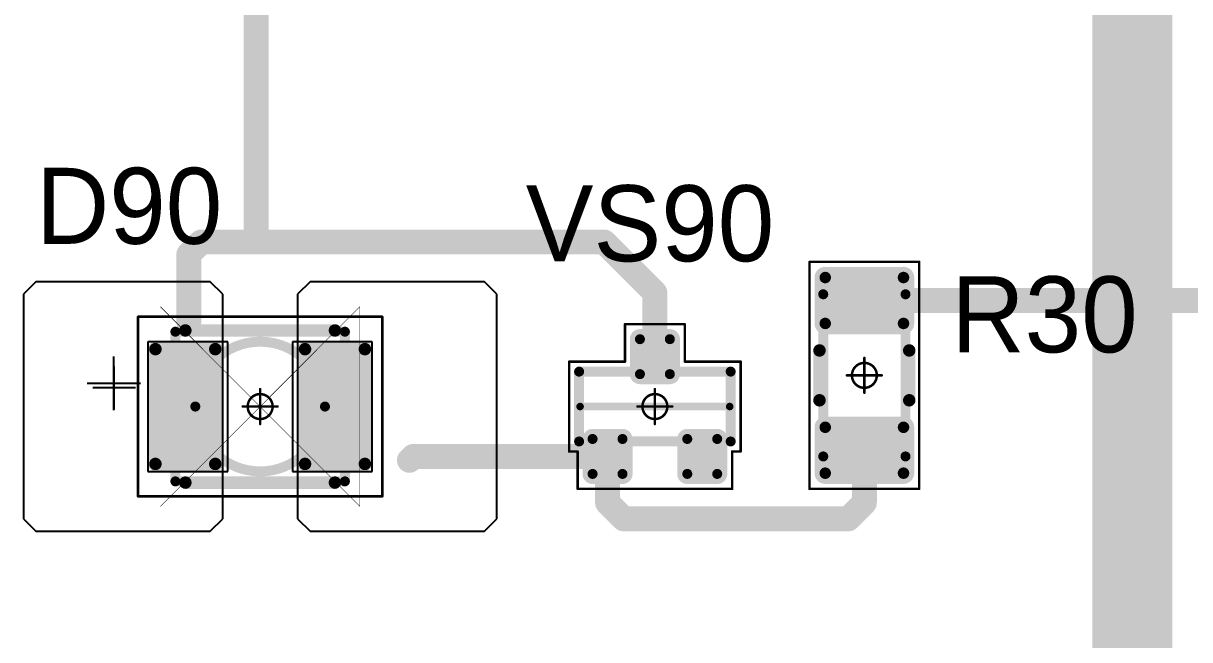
# Model space of a CAD drawing. Header units: millimetres. Extents: x 0 to 395, y 0 to 190.
# Drawn here: x 309.78 to 333.17, y 83.36 to 95.71 of the extents above; entities that cross this region are included whole.
import ezdxf

# ---------------------------------------------------------------- set-up
doc = ezdxf.new("R2010")
doc.units = ezdxf.units.MM
for name, color, linetype in [('Mechanical13', 56, 'Continuous'), ('Mechanical15', 56, 'Continuous'), ('Mechanical5', 56, 'Continuous'), ('TopLayer', 1, 'Continuous'), ('TopOverlay', 2, 'Continuous'), ('TopPaste', 8, 'Continuous'), ('TopSolder', 216, 'Continuous')]:
    doc.layers.add(name, color=color, linetype=linetype)

# ---------------------------------------------------------------- blocks, each defined once
blk = doc.blocks.new('SOT23_1094')
at = {"layer": 'Mechanical13', "const_width": 0.2}
for points in [[(-0.7, 1.52), (0.7, 1.52)], [(-0.7, 1.52), (-0.7, -1.52)], [(0.7, 1.52), (0.7, -1.52)], [(-0.7, -1.52), (0.7, -1.52)]]:
    blk.add_lwpolyline(points, dxfattribs=at)
at = {"layer": 'Mechanical13', "const_width": 0.1}
for points in [[(-0.75, 1.52, 1), (-0.65, 1.52, 1)], [(-0.75, 1.52, 1), (-0.65, 1.52, 1)], [(0.65, 1.52, 1), (0.75, 1.52, 1)], [(0.65, 1.52, 1), (0.75, 1.52, 1)], [(-0.75, -1.52, 1), (-0.65, -1.52, 1)], [(-0.75, -1.52, 1), (-0.65, -1.52, 1)], [(0.65, -1.52, 1), (0.75, -1.52, 1)], [(0.65, -1.52, 1), (0.75, -1.52, 1)]]:
    blk.add_lwpolyline(points, format="xyb", close=True, dxfattribs=at)
at = {"layer": 'Mechanical15', "const_width": 0.05}
for points in [[(-0.9, 1.72), (-0.9, 1.55)], [(-0.9, 1.72), (0.9, 1.72)], [(0.9, 1.72), (0.9, 0.6)], [(-1.65, 1.55), (-1.65, -1.55)], [(-1.65, 1.55), (-0.9, 1.55)], [(0.9, 0.6), (1.65, 0.6)], [(1.65, 0.6), (1.65, -0.6)], [(0, 0.35), (0, -0.35)], [(-0.35, 0), (0.35, 0)], [(0.9, -0.6), (1.65, -0.6)], [(0.9, -0.6), (0.9, -1.72)], [(-1.65, -1.55), (-0.9, -1.55)], [(-0.9, -1.55), (-0.9, -1.72)], [(-0.9, -1.72), (0.9, -1.72)]]:
    blk.add_lwpolyline(points, dxfattribs=at)
at = {"layer": 'Mechanical15'}
for points, const_width in [([(-0.913, 1.72, 1), (-0.888, 1.72, 1)], 0.025), ([(-0.913, 1.72, 1), (-0.888, 1.72, 1)], 0.025), ([(0.888, 1.72, 1), (0.913, 1.72, 1)], 0.025), ([(0.888, 1.72, 1), (0.913, 1.72, 1)], 0.025), ([(-1.662, 1.55, 1), (-1.637, 1.55, 1)], 0.025), ([(-1.662, 1.55, 1), (-1.637, 1.55, 1)], 0.025), ([(-0.913, 1.55, 1), (-0.888, 1.55, 1)], 0.025), ([(-0.913, 1.55, 1), (-0.888, 1.55, 1)], 0.025), ([(0.888, 0.6, 1), (0.913, 0.6, 1)], 0.025), ([(0.888, 0.6, 1), (0.913, 0.6, 1)], 0.025), ([(1.637, 0.6, 1), (1.662, 0.6, 1)], 0.025), ([(1.637, 0.6, 1), (1.662, 0.6, 1)], 0.025), ([(0.25, 0, 1), (-0.25, 0, 1)], 0.05), ([(-0.012, 0.35, 1), (0.012, 0.35, 1)], 0.025), ([(-0.362, 0, 1), (-0.337, 0, 1)], 0.025), ([(-0.262, 0, 1), (-0.238, 0, 1)], 0.025), ([(0.238, 0, 1), (0.262, 0, 1)], 0.025), ([(0.337, 0, 1), (0.362, 0, 1)], 0.025), ([(-0.012, -0.35, 1), (0.012, -0.35, 1)], 0.025), ([(0.888, -0.6, 1), (0.913, -0.6, 1)], 0.025), ([(0.888, -0.6, 1), (0.913, -0.6, 1)], 0.025), ([(1.637, -0.6, 1), (1.662, -0.6, 1)], 0.025), ([(1.637, -0.6, 1), (1.662, -0.6, 1)], 0.025), ([(-1.662, -1.55, 1), (-1.637, -1.55, 1)], 0.025), ([(-1.662, -1.55, 1), (-1.637, -1.55, 1)], 0.025), ([(-0.913, -1.55, 1), (-0.888, -1.55, 1)], 0.025), ([(-0.913, -1.55, 1), (-0.888, -1.55, 1)], 0.025), ([(-0.913, -1.72, 1), (-0.888, -1.72, 1)], 0.025), ([(-0.913, -1.72, 1), (-0.888, -1.72, 1)], 0.025), ([(0.888, -1.72, 1), (0.913, -1.72, 1)], 0.025), ([(0.888, -1.72, 1), (0.913, -1.72, 1)], 0.025)]:
    blk.add_lwpolyline(points, format="xyb", close=True, dxfattribs=dict(at, const_width=const_width))
at = {"layer": 'TopLayer', "const_width": 0.1}
for points in [[(-1.4, 1.25, 1), (-1.3, 1.25, 1)], [(-0.7, 1.25, 1), (-0.6, 1.25, 1)], [(-1.4, 0.65, 1), (-1.3, 0.65, 1)], [(-0.7, 0.65, 1), (-0.6, 0.65, 1)], [(0.6, 0.3, 1), (0.7, 0.3, 1)], [(1.3, 0.3, 1), (1.4, 0.3, 1)], [(0.6, -0.3, 1), (0.7, -0.3, 1)], [(1.3, -0.3, 1), (1.4, -0.3, 1)], [(-1.4, -0.65, 1), (-1.3, -0.65, 1)], [(-0.7, -0.65, 1), (-0.6, -0.65, 1)], [(-1.4, -1.25, 1), (-1.3, -1.25, 1)], [(-0.7, -1.25, 1), (-0.6, -1.25, 1)]]:
    blk.add_lwpolyline(points, format="xyb", close=True, dxfattribs=at)
at = {"layer": 'TopLayer'}
for points in [[(-1.45, 1.25), (-1.45, 0.65), (-0.55, 1.25), (-0.55, 0.65)], [(-1.35, 1.35), (-1.35, 0.55), (-0.65, 1.35), (-0.65, 0.55)], [(0.55, 0.3), (0.55, -0.3), (1.45, 0.3), (1.45, -0.3)], [(0.65, 0.4), (0.65, -0.4), (1.35, 0.4), (1.35, -0.4)], [(-1.45, -0.65), (-1.45, -1.25), (-0.55, -0.65), (-0.55, -1.25)], [(-1.35, -0.55), (-1.35, -1.35), (-0.65, -0.55), (-0.65, -1.35)]]:
    blk.add_solid(points, dxfattribs=at)
at = {"layer": 'TopOverlay', "const_width": 0.15}
blk.add_lwpolyline([(0, 1.5), (0, -1.5)], dxfattribs=at)
at = {"layer": 'TopOverlay', "const_width": 0.075}
for points in [[(-0.038, 1.5, 1), (0.038, 1.5, 1)], [(-0.038, -1.5, 1), (0.038, -1.5, 1)]]:
    blk.add_lwpolyline(points, format="xyb", close=True, dxfattribs=at)
at = {"layer": 'TopPaste', "const_width": 0.075}
for points in [[(-1.387, 1.25, 1), (-1.313, 1.25, 1)], [(-0.687, 1.25, 1), (-0.613, 1.25, 1)], [(-1.387, 0.65, 1), (-1.313, 0.65, 1)], [(-0.687, 0.65, 1), (-0.613, 0.65, 1)], [(0.613, 0.3, 1), (0.687, 0.3, 1)], [(1.313, 0.3, 1), (1.387, 0.3, 1)], [(0.613, -0.3, 1), (0.687, -0.3, 1)], [(1.313, -0.3, 1), (1.387, -0.3, 1)], [(-1.387, -0.65, 1), (-1.313, -0.65, 1)], [(-0.687, -0.65, 1), (-0.613, -0.65, 1)], [(-1.387, -1.25, 1), (-1.313, -1.25, 1)], [(-0.687, -1.25, 1), (-0.613, -1.25, 1)]]:
    blk.add_lwpolyline(points, format="xyb", close=True, dxfattribs=at)
at = {"layer": 'TopPaste'}
for points in [[(-1.425, 1.25), (-1.425, 0.65), (-0.575, 1.25), (-0.575, 0.65)], [(-1.35, 1.325), (-1.35, 0.575), (-0.65, 1.325), (-0.65, 0.575)], [(0.575, 0.3), (0.575, -0.3), (1.425, 0.3), (1.425, -0.3)], [(0.65, 0.375), (0.65, -0.375), (1.35, 0.375), (1.35, -0.375)], [(-1.425, -0.65), (-1.425, -1.25), (-0.575, -0.65), (-0.575, -1.25)], [(-1.35, -0.575), (-1.35, -1.325), (-0.65, -0.575), (-0.65, -1.325)]]:
    blk.add_solid(points, dxfattribs=at)
at = {"layer": 'TopSolder', "const_width": 0.202}
for points in [[(-1.451, 1.25, 1), (-1.249, 1.25, 1)], [(-0.751, 1.25, 1), (-0.549, 1.25, 1)], [(-1.451, 0.65, 1), (-1.249, 0.65, 1)], [(-0.751, 0.65, 1), (-0.549, 0.65, 1)], [(0.549, 0.3, 1), (0.751, 0.3, 1)], [(1.249, 0.3, 1), (1.451, 0.3, 1)], [(0.549, -0.3, 1), (0.751, -0.3, 1)], [(1.249, -0.3, 1), (1.451, -0.3, 1)], [(-1.451, -0.65, 1), (-1.249, -0.65, 1)], [(-0.751, -0.65, 1), (-0.549, -0.65, 1)], [(-1.451, -1.25, 1), (-1.249, -1.25, 1)], [(-0.751, -1.25, 1), (-0.549, -1.25, 1)]]:
    blk.add_lwpolyline(points, format="xyb", close=True, dxfattribs=at)
at = {"layer": 'TopSolder'}
for points in [[(-1.35, 1.452), (-1.35, 0.448), (-0.65, 1.452), (-0.65, 0.448)], [(-1.552, 1.25), (-1.552, 0.65), (-0.448, 1.25), (-0.448, 0.65)], [(0.65, 0.502), (0.65, -0.502), (1.35, 0.502), (1.35, -0.502)], [(0.448, 0.3), (0.448, -0.3), (1.552, 0.3), (1.552, -0.3)], [(-1.35, -0.448), (-1.35, -1.452), (-0.65, -0.448), (-0.65, -1.452)], [(-1.552, -0.65), (-1.552, -1.25), (-0.448, -0.65), (-0.448, -1.25)]]:
    blk.add_solid(points, dxfattribs=at)
blk = doc.blocks.new('RC1206S_1193')
at = {"layer": 'Mechanical13', "const_width": 0.2}
for points in [[(-1.625, 0.825), (-1.625, -0.825)], [(-1.625, 0.825), (1.625, 0.825)], [(1.625, 0.825), (1.625, -0.825)], [(-1.625, -0.825), (1.625, -0.825)]]:
    blk.add_lwpolyline(points, dxfattribs=at)
at = {"layer": 'Mechanical13', "const_width": 0.1}
for points in [[(-1.675, 0.825, 1), (-1.575, 0.825, 1)], [(-1.675, 0.825, 1), (-1.575, 0.825, 1)], [(1.575, 0.825, 1), (1.675, 0.825, 1)], [(1.575, 0.825, 1), (1.675, 0.825, 1)], [(-1.675, -0.825, 1), (-1.575, -0.825, 1)], [(-1.675, -0.825, 1), (-1.575, -0.825, 1)], [(1.575, -0.825, 1), (1.675, -0.825, 1)], [(1.575, -0.825, 1), (1.675, -0.825, 1)]]:
    blk.add_lwpolyline(points, format="xyb", close=True, dxfattribs=at)
at = {"layer": 'Mechanical15', "const_width": 0.05}
for points in [[(-2.275, 1.1), (-2.275, -1.1)], [(-2.275, 1.1), (2.275, 1.1)], [(2.275, 1.1), (2.275, -1.1)], [(0, 0.35), (0, -0.35)], [(-0.35, 0), (0.35, 0)], [(-2.275, -1.1), (2.275, -1.1)]]:
    blk.add_lwpolyline(points, dxfattribs=at)
at = {"layer": 'Mechanical15'}
for points, const_width in [([(-2.287, 1.1, 1), (-2.262, 1.1, 1)], 0.025), ([(-2.287, 1.1, 1), (-2.262, 1.1, 1)], 0.025), ([(2.262, 1.1, 1), (2.287, 1.1, 1)], 0.025), ([(2.262, 1.1, 1), (2.287, 1.1, 1)], 0.025), ([(0.25, 0, 1), (-0.25, 0, 1)], 0.05), ([(-0.012, 0.35, 1), (0.012, 0.35, 1)], 0.025), ([(-0.362, 0, 1), (-0.337, 0, 1)], 0.025), ([(-0.262, 0, 1), (-0.238, 0, 1)], 0.025), ([(0.238, 0, 1), (0.262, 0, 1)], 0.025), ([(0.337, 0, 1), (0.362, 0, 1)], 0.025), ([(-0.012, -0.35, 1), (0.012, -0.35, 1)], 0.025), ([(-2.287, -1.1, 1), (-2.262, -1.1, 1)], 0.025), ([(-2.287, -1.1, 1), (-2.262, -1.1, 1)], 0.025), ([(2.262, -1.1, 1), (2.287, -1.1, 1)], 0.025), ([(2.262, -1.1, 1), (2.287, -1.1, 1)], 0.025)]:
    blk.add_lwpolyline(points, format="xyb", close=True, dxfattribs=dict(at, const_width=const_width))
at = {"layer": 'TopLayer', "const_width": 0.115}
for points in [[(-2.018, 0.785, 1), (-1.903, 0.785, 1)], [(-1.098, 0.785, 1), (-0.983, 0.785, 1)], [(0.983, 0.785, 1), (1.098, 0.785, 1)], [(1.903, 0.785, 1), (2.018, 0.785, 1)], [(-2.018, -0.785, 1), (-1.903, -0.785, 1)], [(-1.098, -0.785, 1), (-0.983, -0.785, 1)], [(0.983, -0.785, 1), (1.098, -0.785, 1)], [(1.903, -0.785, 1), (2.018, -0.785, 1)]]:
    blk.add_lwpolyline(points, format="xyb", close=True, dxfattribs=at)
at = {"layer": 'TopLayer'}
for points in [[(-2.075, -0.785), (-0.925, -0.785), (-2.075, 0.785), (-0.925, 0.785)], [(-1.96, -0.9), (-1.04, -0.9), (-1.96, 0.9), (-1.04, 0.9)], [(0.925, -0.785), (2.075, -0.785), (0.925, 0.785), (2.075, 0.785)], [(1.04, -0.9), (1.96, -0.9), (1.04, 0.9), (1.96, 0.9)]]:
    blk.add_solid(points, dxfattribs=at)
at = {"layer": 'TopOverlay', "const_width": 0.25}
for points in [[(-0.5, 0.9), (0.5, 0.9)], [(-0.5, -0.9), (0.5, -0.9)]]:
    blk.add_lwpolyline(points, dxfattribs=at)
at = {"layer": 'TopOverlay', "const_width": 0.125}
for points in [[(-0.562, 0.9, 1), (-0.437, 0.9, 1)], [(0.437, 0.9, 1), (0.562, 0.9, 1)], [(-0.562, -0.9, 1), (-0.437, -0.9, 1)], [(0.437, -0.9, 1), (0.562, -0.9, 1)]]:
    blk.add_lwpolyline(points, format="xyb", close=True, dxfattribs=at)
at = {"layer": 'TopPaste', "const_width": 0.09}
for points in [[(-2.005, 0.785, 1), (-1.915, 0.785, 1)], [(-1.085, 0.785, 1), (-0.995, 0.785, 1)], [(0.995, 0.785, 1), (1.085, 0.785, 1)], [(1.915, 0.785, 1), (2.005, 0.785, 1)], [(-2.005, -0.785, 1), (-1.915, -0.785, 1)], [(-1.085, -0.785, 1), (-0.995, -0.785, 1)], [(0.995, -0.785, 1), (1.085, -0.785, 1)], [(1.915, -0.785, 1), (2.005, -0.785, 1)]]:
    blk.add_lwpolyline(points, format="xyb", close=True, dxfattribs=at)
at = {"layer": 'TopPaste'}
for points in [[(-2.05, -0.785), (-0.95, -0.785), (-2.05, 0.785), (-0.95, 0.785)], [(-1.96, -0.875), (-1.04, -0.875), (-1.96, 0.875), (-1.04, 0.875)], [(0.95, -0.785), (2.05, -0.785), (0.95, 0.785), (2.05, 0.785)], [(1.04, -0.875), (1.96, -0.875), (1.04, 0.875), (1.96, 0.875)]]:
    blk.add_solid(points, dxfattribs=at)
at = {"layer": 'TopSolder', "const_width": 0.215}
for points in [[(-2.068, 0.785, 1), (-1.853, 0.785, 1)], [(-1.148, 0.785, 1), (-0.933, 0.785, 1)], [(0.933, 0.785, 1), (1.148, 0.785, 1)], [(1.853, 0.785, 1), (2.068, 0.785, 1)], [(-2.068, -0.785, 1), (-1.853, -0.785, 1)], [(-1.148, -0.785, 1), (-0.933, -0.785, 1)], [(0.933, -0.785, 1), (1.148, -0.785, 1)], [(1.853, -0.785, 1), (2.068, -0.785, 1)]]:
    blk.add_lwpolyline(points, format="xyb", close=True, dxfattribs=at)
at = {"layer": 'TopSolder'}
for points in [[(-1.96, -1), (-1.04, -1), (-1.96, 1), (-1.04, 1)], [(1.04, -1), (1.96, -1), (1.04, 1), (1.96, 1)], [(-2.175, -0.785), (-0.825, -0.785), (-2.175, 0.785), (-0.825, 0.785)], [(0.825, -0.785), (2.175, -0.785), (0.825, 0.785), (2.175, 0.785)]]:
    blk.add_solid(points, dxfattribs=at)
blk = doc.blocks.new('T66G_4_1243')
at = {"layer": 'Mechanical13'}
for p, q in [((2.936, 0.071), (2.936, -1)), ((2.4, -0.464), (3.471, -0.464))]:
    blk.add_line(p, q, dxfattribs=at)
at = {"layer": 'Mechanical13', "const_width": 0.2}
for points in [[(1.7, 1.5), (-1.7, 1.5)], [(-1.7, 1.5), (-1.7, -1.5)], [(1.7, 1.5), (1.7, -1.5)], [(1.7, -1.5), (-1.7, -1.5)]]:
    blk.add_lwpolyline(points, dxfattribs=at)
at = {"layer": 'Mechanical13'}
for points, const_width in [([(-1.75, 1.5, 1), (-1.65, 1.5, 1)], 0.1), ([(-1.75, 1.5, 1), (-1.65, 1.5, 1)], 0.1), ([(1.65, 1.5, 1), (1.75, 1.5, 1)], 0.1), ([(1.65, 1.5, 1), (1.75, 1.5, 1)], 0.1), ([(1.3, 0, 1), (-1.3, 0, 1)], 0.2), ([(-1.35, 0, 1), (-1.25, 0, 1)], 0.1), ([(1.25, 0, 1), (1.35, 0, 1)], 0.1), ([(-1.75, -1.5, 1), (-1.65, -1.5, 1)], 0.1), ([(-1.75, -1.5, 1), (-1.65, -1.5, 1)], 0.1), ([(1.65, -1.5, 1), (1.75, -1.5, 1)], 0.1), ([(1.65, -1.5, 1), (1.75, -1.5, 1)], 0.1)]:
    blk.add_lwpolyline(points, format="xyb", close=True, dxfattribs=dict(at, const_width=const_width))
at = {"layer": 'Mechanical15', "const_width": 0.05}
for points in [[(-2.45, 1.8), (-2.45, -1.8)], [(2.45, 1.8), (-2.45, 1.8)], [(2.45, 1.8), (2.45, -1.8)], [(0, 0.35), (0, -0.35)], [(0.35, 0), (-0.35, 0)], [(2.45, -1.8), (-2.45, -1.8)]]:
    blk.add_lwpolyline(points, dxfattribs=at)
at = {"layer": 'Mechanical15'}
for points, const_width in [([(-2.462, 1.8, 1), (-2.438, 1.8, 1)], 0.025), ([(-2.462, 1.8, 1), (-2.438, 1.8, 1)], 0.025), ([(2.438, 1.8, 1), (2.462, 1.8, 1)], 0.025), ([(2.438, 1.8, 1), (2.462, 1.8, 1)], 0.025), ([(0.25, 0, 1), (-0.25, 0, 1)], 0.05), ([(-0.012, 0.35, 1), (0.012, 0.35, 1)], 0.025), ([(-0.362, 0, 1), (-0.337, 0, 1)], 0.025), ([(-0.262, 0, 1), (-0.238, 0, 1)], 0.025), ([(0.238, 0, 1), (0.262, 0, 1)], 0.025), ([(0.337, 0, 1), (0.362, 0, 1)], 0.025), ([(-0.012, -0.35, 1), (0.012, -0.35, 1)], 0.025), ([(-2.462, -1.8, 1), (-2.438, -1.8, 1)], 0.025), ([(-2.462, -1.8, 1), (-2.438, -1.8, 1)], 0.025), ([(2.438, -1.8, 1), (2.462, -1.8, 1)], 0.025), ([(2.438, -1.8, 1), (2.462, -1.8, 1)], 0.025)]:
    blk.add_lwpolyline(points, format="xyb", close=True, dxfattribs=dict(at, const_width=const_width))
at = {"layer": 'TopLayer'}
for p, q in [((-4.5, 2.5), (-4.75, 2.25)), ((-1, 2.5), (-4.5, 2.5)), ((-0.75, 2.25), (-1, 2.5)), ((1, 2.5), (0.75, 2.25)), ((4.5, 2.5), (1, 2.5)), ((4.75, 2.25), (4.5, 2.5)), ((-4.75, 2.25), (-4.75, -2.25)), ((-0.75, -2.25), (-0.75, 2.25)), ((0.75, 2.25), (0.75, -2.25)), ((4.75, -2.25), (4.75, 2.25)), ((-4.75, -2.25), (-4.5, -2.5)), ((-1, -2.5), (-0.75, -2.25)), ((0.75, -2.25), (1, -2.5)), ((4.5, -2.5), (4.75, -2.25)), ((-4.5, -2.5), (-1, -2.5)), ((1, -2.5), (4.5, -2.5))]:
    blk.add_line(p, q, dxfattribs=at)
at = {"layer": 'TopLayer', "const_width": 0.15}
for points in [[(-2.175, 1.15, 1), (-2.025, 1.15, 1)], [(-0.975, 1.15, 1), (-0.825, 1.15, 1)], [(0.825, 1.15, 1), (0.975, 1.15, 1)], [(2.025, 1.15, 1), (2.175, 1.15, 1)], [(-2.175, -1.15, 1), (-2.025, -1.15, 1)], [(-0.975, -1.15, 1), (-0.825, -1.15, 1)], [(0.825, -1.15, 1), (0.975, -1.15, 1)], [(2.025, -1.15, 1), (2.175, -1.15, 1)]]:
    blk.add_lwpolyline(points, format="xyb", close=True, dxfattribs=at)
at = {"layer": 'TopLayer'}
for points in [[(-0.9, 1.3), (-2.1, 1.3), (-0.9, -1.3), (-2.1, -1.3)], [(2.1, 1.3), (0.9, 1.3), (2.1, -1.3), (0.9, -1.3)], [(-0.75, 1.15), (-2.25, 1.15), (-0.75, -1.15), (-2.25, -1.15)], [(2.25, 1.15), (0.75, 1.15), (2.25, -1.15), (0.75, -1.15)]]:
    blk.add_solid(points, dxfattribs=at)
at = {"layer": 'TopOverlay'}
for p, q in [((2.928, 0.057), (2.928, -0.8)), ((2.5, -0.372), (3.357, -0.372))]:
    blk.add_line(p, q, dxfattribs=at)
at = {"layer": 'TopOverlay', "const_width": 0.25}
for points in [[(1.5, 1.525), (-1.5, 1.525)], [(1.5, -1.525), (-1.5, -1.525)]]:
    blk.add_lwpolyline(points, dxfattribs=at)
at = {"layer": 'TopOverlay', "const_width": 0.125}
for points in [[(-1.562, 1.525, 1), (-1.438, 1.525, 1)], [(1.438, 1.525, 1), (1.562, 1.525, 1)], [(-1.562, -1.525, 1), (-1.438, -1.525, 1)], [(1.438, -1.525, 1), (1.562, -1.525, 1)]]:
    blk.add_lwpolyline(points, format="xyb", close=True, dxfattribs=at)
at = {"layer": 'TopPaste', "const_width": 0.125}
for points in [[(-2.163, 1.15, 1), (-2.038, 1.15, 1)], [(-0.963, 1.15, 1), (-0.838, 1.15, 1)], [(0.838, 1.15, 1), (0.963, 1.15, 1)], [(2.038, 1.15, 1), (2.163, 1.15, 1)], [(-2.163, -1.15, 1), (-2.038, -1.15, 1)], [(-0.963, -1.15, 1), (-0.838, -1.15, 1)], [(0.838, -1.15, 1), (0.963, -1.15, 1)], [(2.038, -1.15, 1), (2.163, -1.15, 1)]]:
    blk.add_lwpolyline(points, format="xyb", close=True, dxfattribs=at)
at = {"layer": 'TopPaste'}
for points in [[(-0.9, 1.275), (-2.1, 1.275), (-0.9, -1.275), (-2.1, -1.275)], [(2.1, 1.275), (0.9, 1.275), (2.1, -1.275), (0.9, -1.275)], [(-0.775, 1.15), (-2.225, 1.15), (-0.775, -1.15), (-2.225, -1.15)], [(2.225, 1.15), (0.775, 1.15), (2.225, -1.15), (0.775, -1.15)]]:
    blk.add_solid(points, dxfattribs=at)
at = {"layer": 'TopSolder'}
for p, q in [((-2.25, 1.3), (-2.25, -1.3)), ((-0.65, 1.3), (-2.25, 1.3)), ((-0.65, -1.3), (-0.65, 1.3)), ((0.65, 1.3), (0.65, -1.3)), ((2.25, 1.3), (0.65, 1.3)), ((2.25, -1.3), (2.25, 1.3)), ((-2.25, -1.3), (-0.65, -1.3)), ((0.65, -1.3), (2.25, -1.3))]:
    blk.add_line(p, q, dxfattribs=at)

msp = doc.modelspace()

# ---------------------------------------------------------------- linework, layer by layer
at = {"layer": 'Mechanical5'}
for points, const_width in [([(312.53, 86.027), (316.53, 90.027)], 0.01), ([(312.53, 90.027), (316.53, 86.027)], 0.01), ([(312.53, 90.027), (316.53, 90.027)], 0.001), ([(312.53, 86.027), (312.53, 90.027)], 0.001), ([(316.53, 86.027), (316.53, 90.027)], 0.001), ([(312.53, 86.027), (316.53, 86.027)], 0.001)]:
    msp.add_lwpolyline(points, dxfattribs=dict(at, const_width=const_width))
for points, const_width in [([(312.527, 90.027, 1), (312.532, 90.027, 1)], 0.005), ([(312.529, 90.027, 1), (312.53, 90.027, 1)], 0.0005), ([(312.529, 90.027, 1), (312.53, 90.027, 1)], 0.0005), ([(316.527, 90.027, 1), (316.532, 90.027, 1)], 0.005), ([(316.529, 90.027, 1), (316.53, 90.027, 1)], 0.0005), ([(316.529, 90.027, 1), (316.53, 90.027, 1)], 0.0005), ([(312.527, 86.027, 1), (312.532, 86.027, 1)], 0.005), ([(312.529, 86.027, 1), (312.53, 86.027, 1)], 0.0005), ([(312.529, 86.027, 1), (312.53, 86.027, 1)], 0.0005), ([(316.527, 86.027, 1), (316.532, 86.027, 1)], 0.005), ([(316.529, 86.027, 1), (316.53, 86.027, 1)], 0.0005), ([(316.529, 86.027, 1), (316.53, 86.027, 1)], 0.0005)]:
    msp.add_lwpolyline(points, format="xyb", close=True, dxfattribs=dict(at, const_width=const_width))
at = {"layer": 'TopLayer'}
for points, const_width in [([(332.025, 90.152), (332.025, 111.25)], 1.6), ([(314.45, 91.325), (314.45, 97.184)], 0.5), ([(313.1, 91.077), (313.348, 91.325)], 0.5), ([(313.348, 91.325), (314.45, 91.325)], 0.5), ([(314.45, 91.325), (321.428, 91.325)], 0.5), ([(321.428, 91.325), (322.448, 90.306)], 0.5), ([(313.1, 89.727), (313.1, 91.077)], 0.5), ([(332.025, 90.05), (332.025, 90.152)], 1.6), ([(332.025, 50.4), (332.025, 90.05)], 1.6), ([(322.448, 89.027), (322.448, 90.306)], 0.5), ([(326.65, 90.152), (332.025, 90.152)], 0.5), ([(332.025, 90.152), (337.334, 90.152)], 0.5), ([(317.525, 86.95), (317.602, 87.027)], 0.5), ([(317.602, 87.027), (321.498, 87.027)], 0.5), ([(321.498, 86.102), (321.498, 87.027)], 0.5), ([(326.65, 86.1), (326.65, 87.152)], 0.5), ([(321.498, 86.102), (321.825, 85.775)], 0.5), ([(326.325, 85.775), (326.65, 86.1)], 0.5), ([(321.825, 85.775), (326.325, 85.775)], 0.5)]:
    msp.add_lwpolyline(points, dxfattribs=dict(at, const_width=const_width))
for points, const_width in [([(313.223, 91.325, 1), (313.473, 91.325, 1)], 0.25), ([(313.223, 91.325, 1), (313.473, 91.325, 1)], 0.25), ([(314.325, 91.325, 1), (314.575, 91.325, 1)], 0.25), ([(314.325, 91.325, 1), (314.575, 91.325, 1)], 0.25), ([(314.325, 91.325, 1), (314.575, 91.325, 1)], 0.25), ([(321.303, 91.325, 1), (321.553, 91.325, 1)], 0.25), ([(321.303, 91.325, 1), (321.553, 91.325, 1)], 0.25), ([(312.975, 91.077, 1), (313.225, 91.077, 1)], 0.25), ([(312.975, 91.077, 1), (313.225, 91.077, 1)], 0.25), ([(331.625, 90.152, 1), (332.425, 90.152, 1)], 0.8), ([(331.625, 90.152, 1), (332.425, 90.152, 1)], 0.8), ([(331.625, 90.05, 1), (332.425, 90.05, 1)], 0.8), ([(331.625, 90.05, 1), (332.425, 90.05, 1)], 0.8), ([(322.323, 90.306, 1), (322.573, 90.306, 1)], 0.25), ([(322.323, 90.306, 1), (322.573, 90.306, 1)], 0.25), ([(326.525, 90.152, 1), (326.775, 90.152, 1)], 0.25), ([(331.9, 90.152, 1), (332.15, 90.152, 1)], 0.25), ([(331.9, 90.152, 1), (332.15, 90.152, 1)], 0.25), ([(312.975, 89.727, 1), (313.225, 89.727, 1)], 0.25), ([(322.323, 89.027, 1), (322.573, 89.027, 1)], 0.25), ([(317.477, 87.027, 1), (317.727, 87.027, 1)], 0.25), ([(317.477, 87.027, 1), (317.727, 87.027, 1)], 0.25), ([(321.373, 87.027, 1), (321.623, 87.027, 1)], 0.25), ([(321.373, 87.027, 1), (321.623, 87.027, 1)], 0.25), ([(326.525, 87.152, 1), (326.775, 87.152, 1)], 0.25), ([(317.4, 86.95, 1), (317.65, 86.95, 1)], 0.25), ([(321.373, 86.102, 1), (321.623, 86.102, 1)], 0.25), ([(321.373, 86.102, 1), (321.623, 86.102, 1)], 0.25), ([(326.525, 86.1, 1), (326.775, 86.1, 1)], 0.25), ([(326.525, 86.1, 1), (326.775, 86.1, 1)], 0.25), ([(321.7, 85.775, 1), (321.95, 85.775, 1)], 0.25), ([(321.7, 85.775, 1), (321.95, 85.775, 1)], 0.25), ([(326.2, 85.775, 1), (326.45, 85.775, 1)], 0.25), ([(326.2, 85.775, 1), (326.45, 85.775, 1)], 0.25)]:
    msp.add_lwpolyline(points, format="xyb", close=True, dxfattribs=dict(at, const_width=const_width))

# ---------------------------------------------------------------- block references
for name, p, rotation in [('RC1206S_1193', (326.65, 88.652), 90), ('T66G_4_1243', (314.53, 88.027), 180), ('SOT23_1094', (322.448, 88.027), 90)]:
    msp.add_blockref(name, p, dxfattribs=dict(rotation=rotation))

# ---------------------------------------------------------------- texts
at = {"layer": 'TopOverlay'}
for s, p in [('D90', (310.032, 91.288)), ('VS90', (319.857, 90.938)), ('R30', (328.394, 89.113))]:
    msp.add_text(s, height=1.524, dxfattribs=at).set_placement(p)

doc.saveas('drawing.dxf')
